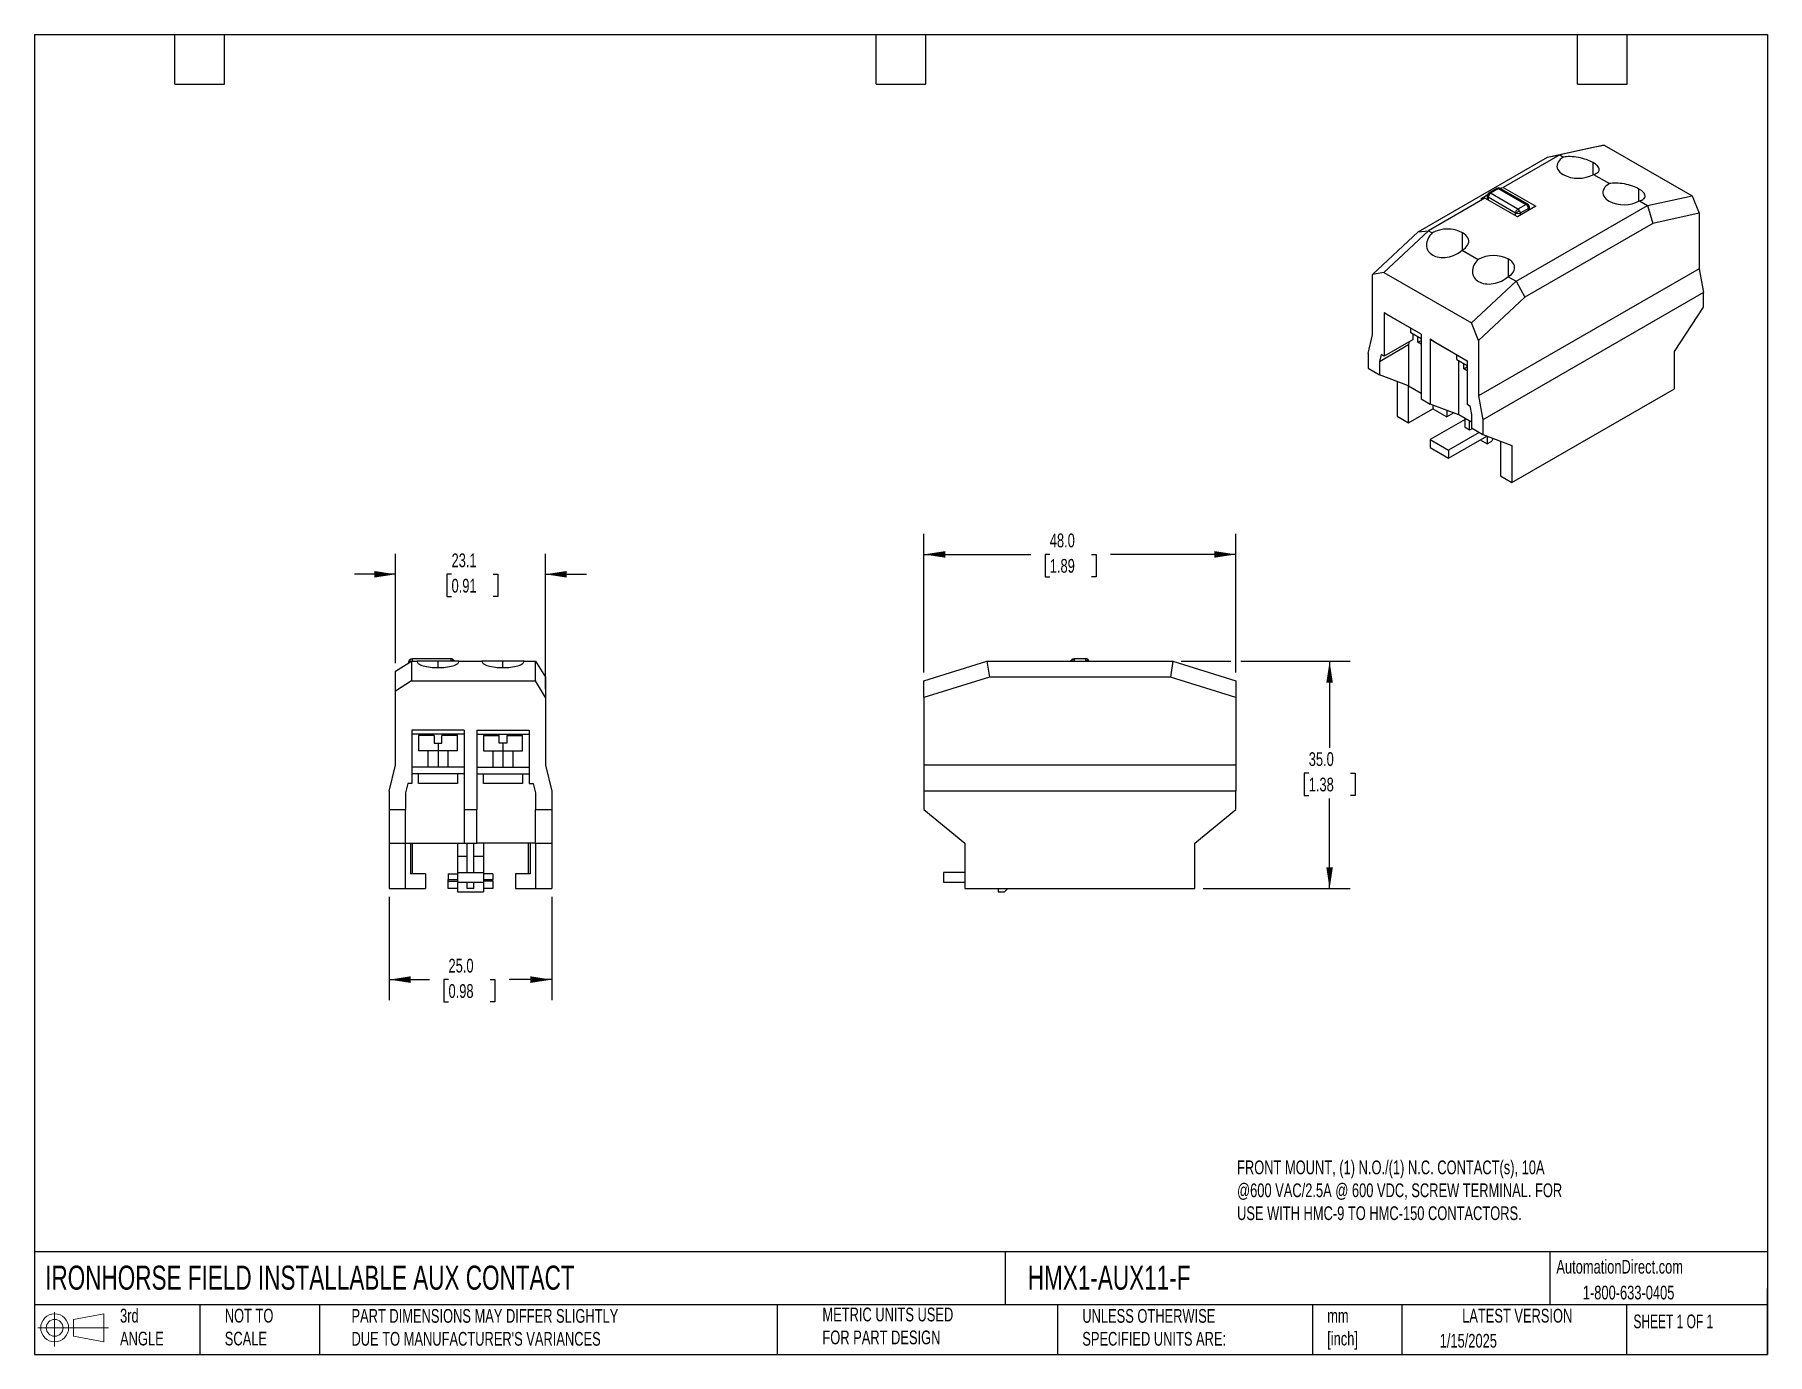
# Model space of a CAD drawing. Header units: millimetres. Extents: x 6 to 273, y 6 to 210.
import ezdxf

# ---------------------------------------------------------------- set-up
doc = ezdxf.new("R2010")
doc.units = ezdxf.units.MM
doc.linetypes.add('SLD-Solid', pattern=[0])
doc.layers.add('DIMENSIONS', color=140, linetype='SLD-Solid', lineweight=25)
doc.layers.add('TEXT', color=140, linetype='SLD-Solid', lineweight=25)
doc.layers.add('SLD-DEFPOINTS', color=7, linetype='Continuous')
doc.styles.add('SLDTEXTSTYLE0', font='TXT', dxfattribs={"width": 0.7})
doc.styles.add('SLDTEXTSTYLE1', font='TXT', dxfattribs={"width": 0.65})
doc.dimstyles.new('SLDDIMSTYLE0', dxfattribs={"dimtxt": 2.158008, "dimasz": 3.302, "dimexe": 0.18, "dimexo": 0.0625, "dimgap": 0.539502, "dimtad": 0, "dimtih": 1, "dimtoh": 1, "dimrnd": 1e-09, "dimzin": 4, "dimdsep": 46, "dimtxsty": 'SLDTEXTSTYLE0', "dimsah": 1, "dimcen": 0.09, "dimadec": 0, "dimazin": 1, "dimtfac": 1, "dimtofl": 0, "dimtmove": 0, "dimatfit": 3, "dimfxl": 1, "dimfrac": 2, "dimtolj": 1, "dimtzin": 12, "dimarcsym": 0})
doc.dimstyles.new('SLDDIMSTYLE1', dxfattribs={"dimtxt": 2.158008, "dimasz": 3.302, "dimexe": 0.18, "dimexo": 0.0625, "dimgap": 0.539502, "dimtad": 0, "dimtih": 1, "dimtoh": 1, "dimrnd": 1e-09, "dimzin": 12, "dimdsep": 46, "dimtxsty": 'SLDTEXTSTYLE0', "dimsah": 1, "dimcen": 0.09, "dimadec": 0, "dimazin": 3, "dimtfac": 1, "dimtmove": 0, "dimatfit": 3, "dimfxl": 1, "dimfrac": 2, "dimtolj": 1, "dimtzin": 12, "dimarcsym": 0})

# ---------------------------------------------------------------- blocks, each defined once
blk = doc.blocks.new('Block11')
at = {"color": 7, "linetype": 'SLD-Solid', "lineweight": 18}
for p, q in [((0, 2.88), (10.87, 2.88)), ((2.59, 5.31), (2.59, 0)), ((5.48, 4.17), (10.18, 5.03)), ((5.48, 1.6), (5.48, 4.17)), ((10.18, 5.03), (10.18, 0.73)), ((5.48, 1.6), (10.18, 0.73))]:
    blk.add_line(p, q, dxfattribs=at)
for radius in [2.15, 1.29]:
    blk.add_circle((2.59, 2.88), radius, dxfattribs=at)
blk = doc.blocks.new('Block12')
at = {"layer": 'SLD-DEFPOINTS'}
blk.add_blockref('Block11', (0, 0), dxfattribs=at)
blk = doc.blocks.new('_D')
at = {"layer": 'DIMENSIONS'}
for p, q in [((60.94, 76.79), (60.94, 60.87)), ((85.94, 76.79), (85.94, 60.87)), ((60.94, 64.05), (67.12, 64.05)), ((70.05, 64.05), (69.32, 64.05)), ((69.32, 64.05), (69.32, 60.62)), ((76.46, 64.05), (77.19, 64.05)), ((77.19, 64.05), (77.19, 60.62)), ((85.94, 64.05), (79.39, 64.05)), ((69.32, 60.62), (70.05, 60.62)), ((77.19, 60.62), (76.46, 60.62))]:
    blk.add_line(p, q, dxfattribs=at)
for points in [[(60.94, 64.05), (64.24, 63.54), (64.24, 64.56)], [(85.94, 64.05), (82.63, 64.56), (82.63, 63.54)]]:
    blk.add_solid(points, dxfattribs=at)
at = {"layer": 'DIMENSIONS', "char_height": 2.117, "attachment_point": 1, "style": 'SLDTEXTSTYLE0'}
for s, insert in [('25.0', (70.05, 67.26)), ('0.98', (70.05, 63.35))]:
    blk.add_mtext(s, dxfattribs=dict(at, insert=insert))
blk = doc.blocks.new('_D_1')
at = {"layer": 'DIMENSIONS'}
for p, q in [((61.91, 112.8), (61.91, 129.63)), ((84.96, 108.77), (84.96, 129.63)), ((61.91, 126.46), (55.56, 126.46)), ((70.52, 126.46), (69.8, 126.46)), ((69.8, 126.46), (69.8, 123.03)), ((76.94, 126.46), (77.66, 126.46)), ((77.66, 126.46), (77.66, 123.03)), ((84.96, 126.46), (91.31, 126.46)), ((69.8, 123.03), (70.52, 123.03)), ((77.66, 123.03), (76.94, 123.03))]:
    blk.add_line(p, q, dxfattribs=at)
for points in [[(61.91, 126.46), (58.61, 126.97), (58.61, 125.95)], [(84.96, 126.46), (88.26, 125.95), (88.26, 126.97)]]:
    blk.add_solid(points, dxfattribs=at)
at = {"layer": 'DIMENSIONS', "char_height": 2.117, "attachment_point": 1, "style": 'SLDTEXTSTYLE0'}
for s, insert in [('23.1', (70.52, 129.67)), ('0.91', (70.52, 125.76))]:
    blk.add_mtext(s, dxfattribs=dict(at, insert=insert))
blk = doc.blocks.new('_D_2')
at = {"layer": 'DIMENSIONS'}
for p, q in [((143.24, 111.33), (143.24, 132.7)), ((191.24, 111.33), (191.24, 132.7)), ((143.24, 129.52), (159.67, 129.52)), ((162.6, 129.52), (161.87, 129.52)), ((161.87, 129.52), (161.87, 126.09)), ((169.01, 129.52), (169.73, 129.52)), ((169.73, 129.52), (169.73, 126.09)), ((191.24, 129.52), (171.93, 129.52)), ((161.87, 126.09), (162.6, 126.09)), ((169.73, 126.09), (169.01, 126.09))]:
    blk.add_line(p, q, dxfattribs=at)
for points in [[(143.24, 129.52), (146.54, 129.01), (146.54, 130.03)], [(191.24, 129.52), (187.93, 130.03), (187.93, 129.01)]]:
    blk.add_solid(points, dxfattribs=at)
at = {"layer": 'DIMENSIONS', "char_height": 2.117, "attachment_point": 1, "style": 'SLDTEXTSTYLE0'}
for s, insert in [('48.0', (162.6, 132.73)), ('1.89', (162.6, 128.82))]:
    blk.add_mtext(s, dxfattribs=dict(at, insert=insert))
blk = doc.blocks.new('_D_3')
at = {"layer": 'DIMENSIONS'}
for p, q in [((182.81, 113.06), (190.47, 113.06)), ((192, 113.06), (208.85, 113.06)), ((205.67, 113.06), (205.67, 99.76)), ((202.46, 95.85), (201.74, 95.85)), ((201.74, 95.85), (201.74, 92.42)), ((208.88, 95.85), (209.6, 95.85)), ((209.6, 95.85), (209.6, 92.42)), ((201.74, 92.42), (202.46, 92.42)), ((205.67, 78.06), (205.67, 91.93)), ((209.6, 92.42), (208.88, 92.42)), ((186.21, 78.06), (208.85, 78.06))]:
    blk.add_line(p, q, dxfattribs=at)
for points in [[(205.67, 113.06), (205.16, 109.75), (206.18, 109.75)], [(205.67, 78.06), (206.18, 81.36), (205.16, 81.36)]]:
    blk.add_solid(points, dxfattribs=at)
at = {"layer": 'DIMENSIONS', "char_height": 2.117, "attachment_point": 1, "style": 'SLDTEXTSTYLE0'}
for s, insert in [('35.0', (202.46, 99.06)), ('1.38', (202.46, 95.15))]:
    blk.add_mtext(s, dxfattribs=dict(at, insert=insert))

msp = doc.modelspace()

# ---------------------------------------------------------------- linework, layer by layer
for p, q in [((239.212, 190.69), (246.234, 192.236)), ((247.958, 192.543), (241.099, 191.033)), ((246.234, 192.236), (247.958, 192.543)), ((247.958, 192.543), (261.455, 184.751)), ((219.315, 179.204), (239.212, 190.69)), ((241.099, 191.033), (232.402, 186.012)), ((239.212, 190.69), (241.099, 191.033)), ((241.099, 191.033), (241.692, 190.691)), ((246.216, 187.998), (246.216, 189.855)), ((246.286, 188.039), (248.763, 186.609)), ((229.574, 184.379), (220.876, 179.358)), ((228.927, 184.286), (229.938, 184.869)), ((229.574, 184.379), (228.927, 184.286)), ((234.584, 181.487), (229.574, 184.379)), ((229.912, 184.711), (229.912, 184.184)), ((234.301, 182.058), (230.059, 184.507)), ((230.059, 184.507), (230.059, 184.099)), ((231.435, 185.879), (230.162, 185.144)), ((231.685, 185.855), (230.412, 185.12)), ((234.655, 182.671), (230.412, 185.12)), ((231.685, 185.855), (235.928, 183.405)), ((231.819, 185.928), (232.402, 186.012)), ((236.178, 183.43), (231.935, 185.879)), ((232.402, 186.012), (237.413, 183.119)), ((253.287, 183.915), (253.287, 185.773)), ((254.596, 183.242), (261.455, 184.751)), ((261.455, 184.751), (262.533, 182.045)), ((234.301, 181.65), (234.301, 182.058)), ((234.373, 171.567), (254.596, 183.242)), ((237.413, 183.119), (234.584, 181.487)), ((235.928, 183.405), (234.655, 182.671)), ((236.281, 182.793), (235.009, 182.058)), ((235.009, 182.058), (235.009, 181.732)), ((236.281, 182.466), (236.281, 182.793)), ((236.428, 182.551), (236.428, 182.997)), ((253.357, 183.957), (254.596, 183.242)), ((254.596, 183.242), (255.413, 180.478)), ((262.533, 182.045), (255.413, 180.478)), ((262.533, 182.045), (262.533, 173.514)), ((212.293, 172.642), (219.315, 179.204)), ((220.876, 179.358), (214.017, 172.949)), ((219.315, 179.204), (220.876, 179.358)), ((220.876, 179.358), (221.469, 179.016)), ((226.134, 176.405), (226.134, 179.058)), ((255.413, 180.478), (235.711, 169.104)), ((226.063, 176.364), (228.54, 174.934)), ((262.533, 173.514), (228.592, 153.921)), ((233.205, 172.322), (233.205, 174.976)), ((262.533, 173.514), (263.222, 169.85)), ((214.017, 172.949), (212.293, 172.642)), ((212.293, 163.33), (212.293, 172.642)), ((214.017, 172.949), (227.514, 165.158)), ((227.514, 165.158), (234.373, 171.567)), ((233.134, 172.282), (234.373, 171.567)), ((234.373, 171.567), (235.711, 169.104)), ((235.711, 169.104), (228.592, 162.451)), ((263.222, 169.85), (229.281, 150.256)), ((263.222, 167.564), (263.222, 169.85)), ((219.753, 163.432), (214.06, 166.718)), ((214.06, 166.718), (214.06, 160.023)), ((214.485, 166.473), (214.06, 166.718)), ((219.753, 163.432), (214.485, 166.473)), ((258.767, 160.746), (263.222, 167.564)), ((211.603, 160.462), (212.293, 163.33)), ((218.162, 163.615), (218.162, 164.351)), ((219.753, 162.697), (218.162, 163.615)), ((218.515, 162.595), (218.515, 163.411)), ((219.24, 162.176), (219.24, 162.993)), ((219.753, 163.432), (219.753, 153.471)), ((228.592, 162.451), (227.514, 165.158)), ((211.603, 160.462), (211.603, 158.175)), ((213.371, 159.245), (217.826, 161.817)), ((213.619, 160.278), (213.371, 159.245)), ((214.06, 160.023), (213.619, 160.278)), ((218.515, 162.595), (214.06, 160.023)), ((217.932, 162.258), (217.826, 161.817)), ((217.826, 161.817), (217.826, 155.48)), ((219.24, 162.176), (219.753, 162.472)), ((219.753, 161.88), (219.24, 162.176)), ((221.132, 162.636), (226.824, 159.35)), ((221.132, 162.636), (221.132, 152.675)), ((221.556, 162.391), (221.132, 162.636)), ((221.556, 162.391), (226.824, 159.35)), ((225.233, 159.533), (225.233, 160.269)), ((228.592, 162.451), (228.592, 153.921)), ((258.767, 155.03), (258.767, 160.746)), ((211.603, 158.175), (213.371, 157.155)), ((213.371, 159.245), (213.371, 157.155)), ((225.233, 159.533), (226.824, 158.615)), ((225.586, 151), (225.586, 159.329)), ((226.311, 158.094), (226.311, 158.911)), ((226.311, 158.094), (226.824, 158.39)), ((226.824, 157.798), (226.311, 158.094)), ((226.824, 159.35), (226.824, 152.655)), ((217.826, 155.48), (213.371, 157.155)), ((216.058, 156.145), (216.058, 150.785)), ((217.826, 155.48), (219.753, 154.368)), ((217.826, 149.765), (217.826, 155.48)), ((233.736, 140.58), (258.767, 155.03)), ((219.753, 153.471), (221.132, 152.675)), ((225.586, 151), (221.132, 152.675)), ((221.574, 152.509), (221.574, 151.928)), ((226.824, 152.655), (227.265, 152.4)), ((227.265, 152.4), (227.513, 151.081)), ((228.592, 153.921), (229.281, 150.256)), ((216.058, 150.785), (217.826, 149.765)), ((217.826, 149.765), (221.574, 151.928)), ((226.523, 150.296), (221.149, 147.193)), ((221.574, 151.928), (223.73, 150.683)), ((223.73, 151.698), (223.73, 150.683)), ((224.795, 151.298), (223.73, 150.683)), ((227.513, 149.888), (225.586, 151)), ((226.523, 149.071), (226.523, 150.459)), ((227.23, 148.663), (227.23, 150.051)), ((227.513, 151.081), (227.513, 148.991)), ((229.281, 150.256), (229.281, 147.97)), ((221.149, 147.193), (223.978, 145.56)), ((221.149, 147.193), (221.149, 145.968)), ((228.716, 148.296), (223.978, 145.56)), ((223.978, 144.336), (229.882, 147.744)), ((227.23, 148.663), (226.523, 149.071)), ((227.656, 148.908), (227.23, 148.663)), ((227.513, 148.991), (229.281, 147.97)), ((228.857, 147.152), (229.917, 146.54)), ((229.281, 147.97), (233.736, 146.296)), ((229.917, 147.731), (229.917, 146.54)), ((229.917, 146.54), (230.624, 146.948)), ((230.624, 146.948), (230.87, 147.373)), ((231.968, 146.96), (231.968, 141.6)), ((221.149, 145.968), (223.978, 144.336)), ((223.978, 145.56), (223.978, 144.336)), ((233.736, 146.296), (233.736, 140.58)), ((231.968, 141.6), (233.736, 140.58)), ((61.911, 111.533), (64.35, 113.057)), ((63.936, 112.798), (63.936, 112.957)), ((64.19, 112.957), (64.082, 112.957)), ((64.35, 113.057), (64.35, 110.057)), ((64.35, 113.057), (65.187, 113.057)), ((70.436, 113.457), (64.436, 113.457)), ((68.436, 113.057), (65.187, 113.057)), ((71.684, 113.057), (68.436, 113.057)), ((68.436, 112.082), (68.436, 113.057)), ((70.789, 113.31), (70.536, 113.057)), ((71.684, 113.057), (75.187, 113.057)), ((78.436, 113.057), (75.187, 113.057)), ((81.684, 113.057), (78.436, 113.057)), ((78.436, 112.082), (78.436, 113.057)), ((81.684, 113.057), (83.437, 113.057)), ((83.437, 110.057), (83.437, 113.057)), ((83.437, 113.057), (84.961, 110.618)), ((143.235, 110.057), (152.935, 113.057)), ((152.935, 113.057), (181.535, 113.057)), ((152.935, 113.057), (153.304, 110.618)), ((166.335, 113.457), (166.335, 113.31)), ((168.135, 113.457), (166.335, 113.457)), ((168.489, 113.31), (168.235, 113.057)), ((181.535, 113.057), (181.167, 110.618)), ((181.535, 113.057), (191.235, 110.057)), ((61.911, 108.461), (61.911, 111.533)), ((64.35, 110.057), (61.911, 108.461)), ((64.35, 110.057), (83.437, 110.057)), ((84.961, 107.504), (83.437, 110.057)), ((84.961, 110.618), (84.961, 107.504)), ((153.304, 110.618), (143.235, 107.504)), ((143.235, 107.504), (143.235, 110.057)), ((181.167, 110.618), (153.304, 110.618)), ((191.235, 107.504), (181.167, 110.618)), ((191.235, 110.057), (191.235, 107.504)), ((61.911, 97.057), (61.911, 108.461)), ((84.961, 107.504), (84.961, 97.057)), ((143.235, 107.504), (143.235, 97.057)), ((191.235, 107.504), (191.235, 97.057)), ((72.461, 102.457), (64.411, 102.457)), ((64.411, 102.457), (64.411, 94.257)), ((72.461, 101.857), (64.411, 101.857)), ((65.436, 101.657), (65.436, 99.257)), ((67.836, 101.657), (65.436, 101.657)), ((67.836, 101.657), (67.836, 100.457)), ((69.036, 100.457), (69.036, 101.657)), ((71.436, 101.657), (69.036, 101.657)), ((71.436, 99.257), (71.436, 101.657)), ((72.461, 102.457), (72.461, 90.257)), ((74.411, 102.457), (82.461, 102.457)), ((74.411, 102.457), (74.411, 90.257)), ((74.411, 101.857), (82.461, 101.857)), ((75.436, 101.657), (75.436, 99.257)), ((75.436, 101.657), (77.836, 101.657)), ((77.836, 100.457), (77.836, 101.657)), ((79.036, 101.657), (79.036, 100.457)), ((79.036, 101.657), (81.436, 101.657)), ((81.436, 99.257), (81.436, 101.657)), ((82.461, 102.457), (82.461, 94.257)), ((68.436, 99.257), (65.436, 99.257)), ((66.886, 99.257), (66.886, 96.757)), ((67.836, 100.457), (68.436, 100.457)), ((68.436, 100.457), (68.436, 99.257)), ((68.436, 100.457), (69.036, 100.457)), ((71.436, 99.257), (68.436, 99.257)), ((68.436, 99.257), (68.436, 96.757)), ((69.986, 96.757), (69.986, 99.257)), ((75.436, 99.257), (78.436, 99.257)), ((76.886, 99.257), (76.886, 96.757)), ((78.436, 100.457), (77.836, 100.457)), ((78.436, 100.457), (78.436, 99.257)), ((79.036, 100.457), (78.436, 100.457)), ((78.436, 99.257), (81.436, 99.257)), ((78.436, 99.257), (78.436, 96.757)), ((79.986, 96.757), (79.986, 99.257)), ((60.936, 93.057), (61.911, 97.057)), ((72.461, 96.757), (64.411, 96.757)), ((74.411, 96.757), (82.461, 96.757)), ((84.961, 97.057), (85.936, 93.057)), ((191.235, 97.057), (143.235, 97.057)), ((143.235, 97.057), (143.235, 93.057)), ((191.235, 97.057), (191.235, 93.057)), ((63.787, 94.257), (63.436, 92.817)), ((64.411, 94.257), (63.787, 94.257)), ((72.461, 95.757), (64.411, 95.757)), ((65.436, 94.257), (65.436, 95.757)), ((71.436, 94.257), (65.436, 94.257)), ((71.436, 95.757), (71.436, 94.257)), ((74.411, 95.757), (82.461, 95.757)), ((75.436, 94.257), (75.436, 95.757)), ((81.436, 94.257), (75.436, 94.257)), ((81.436, 95.757), (81.436, 94.257)), ((82.461, 94.257), (83.085, 94.257)), ((83.085, 94.257), (83.436, 92.817)), ((60.936, 93.057), (60.936, 90.257)), ((63.436, 92.817), (63.436, 90.257)), ((83.436, 92.817), (83.436, 90.257)), ((85.936, 93.057), (85.936, 90.257)), ((191.235, 93.057), (143.235, 93.057)), ((143.235, 93.057), (143.235, 90.257)), ((191.235, 90.257), (191.235, 93.057)), ((60.936, 90.257), (60.936, 85.057)), ((60.936, 90.257), (63.436, 90.257)), ((63.436, 85.057), (63.436, 90.257)), ((72.461, 90.257), (74.411, 90.257)), ((72.461, 90.257), (72.461, 85.057)), ((74.411, 85.057), (74.411, 90.257)), ((83.436, 90.257), (85.936, 90.257)), ((83.436, 85.057), (83.436, 90.257)), ((85.936, 90.257), (85.936, 85.057)), ((143.235, 90.257), (149.535, 85.057)), ((184.935, 85.057), (191.235, 90.257)), ((60.936, 85.057), (63.436, 85.057)), ((60.936, 85.057), (60.936, 78.057)), ((63.436, 85.057), (72.461, 85.057)), ((63.436, 78.057), (63.436, 85.057)), ((64.186, 85.057), (64.186, 80.357)), ((64.486, 80.357), (64.486, 85.057)), ((71.436, 85.057), (71.436, 83.057)), ((71.436, 83.057), (71.436, 80.557)), ((71.436, 83.057), (72.936, 83.057)), ((72.461, 85.057), (74.411, 85.057)), ((72.936, 80.557), (72.936, 85.057)), ((73.936, 80.557), (73.936, 85.057)), ((73.936, 83.057), (75.436, 83.057)), ((83.436, 85.057), (74.411, 85.057)), ((75.436, 85.057), (75.436, 83.057)), ((75.436, 83.057), (75.436, 80.557)), ((82.386, 80.357), (82.386, 85.057)), ((82.685, 80.357), (82.685, 85.057)), ((83.436, 85.057), (85.936, 85.057)), ((83.436, 85.057), (83.436, 78.057)), ((85.936, 85.057), (85.936, 78.057)), ((149.535, 85.057), (149.535, 78.057)), ((184.935, 78.057), (184.935, 85.057)), ((66.486, 80.357), (64.186, 80.357)), ((66.486, 80.357), (66.486, 78.057)), ((69.986, 80.357), (71.436, 80.357)), ((69.986, 80.357), (69.986, 79.457)), ((71.436, 80.557), (71.436, 79.057)), ((71.436, 80.557), (75.436, 80.557)), ((75.436, 80.557), (75.436, 79.057)), ((76.886, 80.357), (75.436, 80.357)), ((76.886, 80.357), (76.886, 79.457)), ((80.386, 80.357), (80.386, 78.057)), ((82.685, 80.357), (80.386, 80.357)), ((146.235, 80.557), (146.235, 79.057)), ((149.535, 80.557), (146.235, 80.557)), ((60.936, 78.057), (63.436, 78.057)), ((63.436, 78.057), (66.486, 78.057)), ((69.986, 79.457), (71.436, 79.457)), ((69.986, 79.207), (69.986, 79.457)), ((69.986, 79.207), (71.436, 79.207)), ((69.986, 78.057), (69.986, 79.207)), ((71.436, 78.057), (69.986, 78.057)), ((71.436, 79.057), (75.436, 79.057)), ((71.436, 79.057), (71.436, 77.557)), ((71.436, 77.557), (75.436, 77.557)), ((72.936, 78.057), (72.936, 79.057)), ((73.936, 78.057), (72.936, 78.057)), ((73.936, 78.057), (73.936, 79.057)), ((75.436, 79.457), (76.886, 79.457)), ((76.886, 79.207), (75.436, 79.207)), ((75.436, 79.057), (75.436, 77.557)), ((76.886, 78.057), (75.436, 78.057)), ((76.886, 79.207), (76.886, 79.457)), ((76.886, 79.207), (76.886, 78.057)), ((80.386, 78.057), (83.436, 78.057)), ((83.436, 78.057), (85.936, 78.057)), ((146.235, 79.057), (149.535, 79.057)), ((149.535, 78.057), (184.935, 78.057)), ((154.635, 78.057), (154.635, 77.557)), ((154.635, 77.557), (155.635, 77.557)), ((155.635, 77.557), (156.135, 78.057))]:
    msp.add_line(p, q)
at = {"flags": 128}
for points in [[(241.692, 190.691), (241.418, 190.523), (241.182, 190.336), (240.987, 190.134), (240.837, 189.92), (240.733, 189.697), (240.678, 189.468), (240.672, 189.238), (240.715, 189.008), (240.806, 188.783), (240.945, 188.566), (241.129, 188.361), (241.355, 188.171), (241.62, 187.998)], [(248.763, 186.609), (248.489, 186.441), (248.253, 186.254), (248.058, 186.052), (247.908, 185.838), (247.804, 185.615), (247.749, 185.386), (247.743, 185.155), (247.786, 184.926), (247.877, 184.701), (248.016, 184.484), (248.2, 184.279), (248.426, 184.089), (248.691, 183.915)], [(234.905, 182.407), (234.831, 182.364), (234.751, 182.318), (234.666, 182.269), (234.582, 182.22), (234.5, 182.173), (234.424, 182.129), (234.357, 182.09), (234.301, 182.058)], [(226.063, 176.364), (226.337, 176.533), (226.573, 176.719), (226.768, 176.921), (226.918, 177.135), (227.021, 177.358), (227.077, 177.587), (227.083, 177.818), (227.04, 178.048), (226.948, 178.272), (226.809, 178.489), (226.625, 178.694), (226.399, 178.885), (226.134, 179.058)], [(233.134, 172.282), (233.408, 172.451), (233.644, 172.637), (233.839, 172.839), (233.989, 173.053), (234.092, 173.276), (234.148, 173.505), (234.154, 173.736), (234.111, 173.965), (234.019, 174.19), (233.88, 174.407), (233.697, 174.612), (233.47, 174.803), (233.205, 174.976)]]:
    msp.add_lwpolyline(points, dxfattribs=at)
for centre, radius, start, end in [((243.914, 192.389), 4.955, 242.41992, 298.59802), ((230.412, 184.711), 0.5, 120.06266, 180.01786), ((230.371, 184.66), 0.461, 84.81742, 173.64866), ((230.163, 184.736), 0.251, 185.6948, 245.62534), ((231.685, 185.446), 0.5, 59.86052, 119.99731), ((231.539, 185.65), 0.251, 54.38183, 114.31395), ((234.273, 182.059), 0.721, 28.85561, 58.04533), ((236.074, 183.201), 0.251, 65.68605, 125.61817), ((235.928, 182.997), 0.5, 0, 59.99462), ((235.904, 183.059), 0.461, 324.81491, 53.64876), ((250.985, 188.307), 4.955, 242.41992, 298.59802), ((223.84, 174.666), 4.955, 62.41992, 118.59802), ((230.911, 170.584), 4.955, 62.41992, 118.59802), ((64.524, 113.019), 0.446, 101.42175, 188.04947), ((70.436, 112.957), 0.5, 45, 90), ((166.285, 112.824), 0.489, 84.15166, 151.57875), ((168.135, 112.957), 0.5, 45, 90)]:
    msp.add_arc(centre, radius, start, end)
for points, knots in [([(246.216, 189.855), (245.95, 190.009), (245.615, 190.164), (244.843, 190.438), (244.407, 190.555), (243.529, 190.717), (243.09, 190.762), (242.308, 190.775), (241.966, 190.745), (241.692, 190.691)], [0, 0, 0, 0, 0.25, 0.25, 0.5, 0.5, 0.75, 0.75, 1, 1, 1, 1]), ([(246.286, 188.039), (246.544, 188.102), (246.773, 188.198), (247.089, 188.453), (247.174, 188.613), (247.161, 188.965), (247.062, 189.157), (246.722, 189.525), (246.483, 189.701), (246.216, 189.855)], [0, 0, 0, 0, 0.25, 0.25, 0.5, 0.5, 0.75, 0.75, 1, 1, 1, 1]), ([(253.287, 185.773), (253.021, 185.927), (252.686, 186.082), (251.914, 186.356), (251.478, 186.473), (250.6, 186.635), (250.161, 186.68), (249.379, 186.693), (249.038, 186.663), (248.763, 186.609)], [0, 0, 0, 0, 0.25, 0.25, 0.5, 0.5, 0.75, 0.75, 1, 1, 1, 1]), ([(230.412, 185.12), (230.32, 185.066), (230.228, 184.969), (230.097, 184.742), (230.059, 184.614), (230.059, 184.507)], [0, 0, 0, 0, 0.5, 0.5, 1, 1, 1, 1]), ([(230.162, 185.144), (230.162, 185.144), (230.188, 185.174), (230.277, 185.177), (230.367, 185.139), (230.412, 185.12)], [0, 0, 0, 0, 0.003494, 0.501747, 1, 1, 1, 1]), ([(253.357, 183.957), (253.615, 184.02), (253.844, 184.116), (254.16, 184.371), (254.246, 184.531), (254.232, 184.883), (254.133, 185.075), (253.793, 185.443), (253.554, 185.619), (253.287, 185.773)], [0, 0, 0, 0, 0.25, 0.25, 0.5, 0.5, 0.75, 0.75, 1, 1, 1, 1]), ([(234.301, 182.058), (234.301, 182.165), (234.34, 182.293), (234.47, 182.52), (234.562, 182.617), (234.655, 182.671)], [0, 0, 0, 0, 0.5, 0.5, 1, 1, 1, 1]), ([(235.009, 182.058), (234.916, 182.005), (234.786, 181.974), (234.524, 181.974), (234.394, 182.005), (234.301, 182.058)], [0, 0, 0, 0, 0.5, 0.5, 1, 1, 1, 1]), ([(236.281, 182.793), (236.281, 182.9), (236.243, 183.028), (236.112, 183.255), (236.02, 183.352), (235.928, 183.405)], [0, 0, 0, 0, 0.5, 0.5, 1, 1, 1, 1]), ([(221.469, 179.016), (221.21, 178.763), (220.982, 178.463), (220.665, 177.816), (220.58, 177.469), (220.593, 176.808), (220.692, 176.496), (221.032, 175.973), (221.272, 175.763), (221.538, 175.609)], [0, 0, 0, 0, 0.25, 0.25, 0.5, 0.5, 0.75, 0.75, 1, 1, 1, 1]), ([(221.538, 175.609), (221.805, 175.455), (222.139, 175.334), (222.911, 175.215), (223.347, 175.218), (224.225, 175.365), (224.664, 175.508), (225.446, 175.886), (225.788, 176.12), (226.063, 176.364)], [0, 0, 0, 0, 0.25, 0.25, 0.5, 0.5, 0.75, 0.75, 1, 1, 1, 1]), ([(228.54, 174.934), (228.281, 174.681), (228.053, 174.381), (227.736, 173.734), (227.651, 173.387), (227.664, 172.726), (227.763, 172.414), (228.104, 171.891), (228.343, 171.681), (228.609, 171.527)], [0, 0, 0, 0, 0.25, 0.25, 0.5, 0.5, 0.75, 0.75, 1, 1, 1, 1]), ([(228.609, 171.527), (228.876, 171.373), (229.21, 171.252), (229.982, 171.133), (230.418, 171.136), (231.296, 171.283), (231.735, 171.425), (232.517, 171.804), (232.859, 172.038), (233.134, 172.282)], [0, 0, 0, 0, 0.25, 0.25, 0.5, 0.5, 0.75, 0.75, 1, 1, 1, 1]), ([(63.936, 112.957), (63.936, 113.088), (63.99, 113.218), (64.175, 113.403), (64.305, 113.457), (64.436, 113.457)], [0, 0, 0, 0, 0.5, 0.5, 1, 1, 1, 1]), ([(64.436, 113.457), (64.436, 113.449), (64.436, 113.434), (64.436, 113.318), (64.436, 113.184), (64.436, 113.088), (64.436, 113.057)], [0, 0, 0, 0, 0.2875733, 0.5751465, 0.8627198, 1, 1, 1, 1]), ([(65.187, 113.057), (65.199, 112.94), (65.279, 112.815), (65.608, 112.575), (65.858, 112.46), (66.488, 112.271), (66.867, 112.198), (67.653, 112.103), (68.059, 112.082), (68.436, 112.082)], [0, 0, 0, 0, 0.25, 0.25, 0.5, 0.5, 0.75, 0.75, 1, 1, 1, 1]), ([(68.436, 112.082), (68.813, 112.082), (69.218, 112.103), (70.005, 112.198), (70.383, 112.271), (71.013, 112.46), (71.263, 112.575), (71.593, 112.815), (71.673, 112.94), (71.684, 113.057)], [0, 0, 0, 0, 0.25, 0.25, 0.5, 0.5, 0.75, 0.75, 1, 1, 1, 1]), ([(70.436, 113.057), (70.436, 113.088), (70.436, 113.184), (70.436, 113.318), (70.436, 113.434), (70.436, 113.449), (70.436, 113.457)], [0, 0, 0, 0, 0.1372802, 0.4248535, 0.7124267, 1, 1, 1, 1]), ([(70.789, 113.31), (70.811, 113.286), (70.855, 113.237), (70.901, 113.15), (70.917, 113.087), (70.925, 113.057)], [0, 0, 0, 0, 0.3362669, 0.6725338, 1, 1, 1, 1]), ([(75.187, 113.057), (75.199, 112.94), (75.279, 112.815), (75.608, 112.575), (75.858, 112.46), (76.488, 112.271), (76.867, 112.198), (77.653, 112.103), (78.059, 112.082), (78.436, 112.082)], [0, 0, 0, 0, 0.25, 0.25, 0.5, 0.5, 0.75, 0.75, 1, 1, 1, 1]), ([(78.436, 112.082), (78.813, 112.082), (79.218, 112.103), (80.005, 112.198), (80.383, 112.271), (81.013, 112.46), (81.263, 112.575), (81.593, 112.815), (81.673, 112.94), (81.684, 113.057)], [0, 0, 0, 0, 0.25, 0.25, 0.5, 0.5, 0.75, 0.75, 1, 1, 1, 1]), ([(165.855, 113.057), (165.86, 113.088), (165.873, 113.184), (165.975, 113.318), (166.138, 113.434), (166.27, 113.449), (166.335, 113.457)], [0, 0, 0, 0, 0.13728023, 0.42485349, 0.71242674, 1, 1, 1, 1]), ([(166.335, 113.31), (166.335, 113.286), (166.335, 113.237), (166.335, 113.15), (166.335, 113.087), (166.335, 113.057)], [0, 0, 0, 0, 0.3362669, 0.6725338, 1, 1, 1, 1]), ([(168.135, 113.057), (168.135, 113.088), (168.135, 113.184), (168.135, 113.318), (168.135, 113.434), (168.135, 113.449), (168.135, 113.457)], [0, 0, 0, 0, 0.1372802, 0.4248535, 0.7124267, 1, 1, 1, 1]), ([(168.489, 113.31), (168.511, 113.286), (168.554, 113.237), (168.601, 113.15), (168.617, 113.087), (168.625, 113.057)], [0, 0, 0, 0, 0.3362669, 0.6725338, 1, 1, 1, 1])]:
    msp.add_open_spline(points, degree=3, knots=knots)
for points in [[(231.935, 185.879), (231.87, 185.917), (231.778, 185.908), (231.685, 185.855)], [(234.905, 182.407), (234.97, 182.293), (235.009, 182.165), (235.009, 182.058)], [(236.428, 182.997), (236.428, 182.921), (236.374, 182.846), (236.281, 182.793)], [(64.082, 112.957), (63.99, 112.957), (63.936, 112.957), (63.936, 112.957)]]:
    msp.add_open_spline(points, degree=3)
at = {"layer": 'TEXT'}
for p, q in [((6.35, 209.55), (273.05, 209.55)), ((6.35, 209.55), (6.35, 6.35)), ((27.94, 201.93), (27.94, 209.55)), ((35.56, 201.93), (35.56, 209.55)), ((135.89, 201.93), (135.89, 209.55)), ((143.51, 201.93), (143.51, 209.55)), ((243.84, 201.93), (243.84, 209.55)), ((251.46, 201.93), (251.46, 209.55)), ((273.05, 209.55), (273.05, 6.35)), ((27.94, 201.93), (35.56, 201.93)), ((135.89, 201.93), (143.51, 201.93)), ((243.84, 201.93), (251.46, 201.93)), ((273.05, 22.126), (6.35, 22.126)), ((155.759, 22.126), (155.759, 13.97)), ((239.575, 22.126), (239.575, 13.97)), ((273.05, 6.35), (273.05, 16.51)), ((273.05, 13.97), (6.35, 13.97)), ((31.75, 13.97), (31.75, 6.35)), ((50.212, 13.97), (50.212, 6.35)), ((120.646, 13.97), (120.646, 6.35)), ((163.78, 13.97), (163.78, 6.35)), ((203.024, 13.97), (203.024, 6.35)), ((216.812, 13.97), (216.812, 6.35)), ((251.349, 13.97), (251.349, 6.35)), ((6.35, 6.35), (273.05, 6.35))]:
    msp.add_line(p, q, dxfattribs=at)

# ---------------------------------------------------------------- block references
at = {"layer": 'SLD-DEFPOINTS'}
msp.add_blockref('Block12', (6.838, 7.554), dxfattribs=at)

# ---------------------------------------------------------------- texts
at = {"layer": 'TEXT'}
for s, insert, char_height, attachment_point, style in [('FRONT MOUNT, (1) N.O./(1) N.C. CONTACT(s), 10A ^J@600 VAC/2.5A @ 600 VDC, SCREW TERMINAL. FOR ^JUSE WITH HMC-9 TO HMC-150 CONTACTORS.', (191.427, 36.2), 2.116667, 1, 'SLDTEXTSTYLE0'), ('IRONHORSE FIELD INSTALLABLE AUX CONTACT', (7.966, 20.011), 3.70417, 1, 'SLDTEXTSTYLE0'), ('HMX1-AUX11-F', (159.208, 20.011), 3.70417, 1, 'SLDTEXTSTYLE0'), ('AutomationDirect.com', (240.577, 20.902), 2.11667, 1, 'SLDTEXTSTYLE0'), ('1-800-633-0405', (244.644, 16.924), 2.11667, 1, 'SLDTEXTSTYLE0'), ('3rd^JANGLE', (19.496, 13.367), 2.1167, 1, 'SLDTEXTSTYLE0'), ('NOT TO^JSCALE', (35.615, 13.367), 2.11667, 1, 'SLDTEXTSTYLE0'), ("PART DIMENSIONS MAY DIFFER SLIGHTLY ^JDUE TO MANUFACTURER'S VARIANCES", (55.119, 13.33), 2.11667, 1, 'SLDTEXTSTYLE0'), ('METRIC UNITS USED ^JFOR PART DESIGN', (127.604, 13.546), 2.11667, 1, 'SLDTEXTSTYLE0'), ('UNLESS OTHERWISE ^JSPECIFIED UNITS ARE:', (167.608, 13.331), 2.11667, 1, 'SLDTEXTSTYLE0'), ('LATEST VERSION', (234.552, 13.364), 2.11667, 2, 'SLDTEXTSTYLE0'), ('mm^J[inch]', (205.299, 13.36), 2.1167, 1, 'SLDTEXTSTYLE0'), ('SHEET 1 OF 1', (252.441, 12.483), 2.11667, 1, 'SLDTEXTSTYLE1'), ('1/15/2025', (222.613, 9.503), 2.1167, 1, 'SLDTEXTSTYLE0')]:
    msp.add_mtext(s, dxfattribs=dict(at, insert=insert, char_height=char_height, attachment_point=attachment_point, style=style))

# ---------------------------------------------------------------- dimensions: what is measured, and where the dimension line sits
at = {"layer": 'DIMENSIONS'}
for base, p1, p2, dimstyle, picture, middle in [((191.235, 129.52), (143.235, 110.057), (191.235, 110.057), 'SLDDIMSTYLE0', '_D_2', (165.803, 129.52)), ((84.961, 126.46), (61.911, 111.533), (84.961, 107.504), 'SLDDIMSTYLE1', '_D_1', (73.73, 126.46)), ((60.936, 64.049), (85.936, 78.057), (60.936, 78.057), 'SLDDIMSTYLE0', '_D', (73.255, 64.049))]:
    dim = msp.add_linear_dim(base=base, p1=p1, p2=p2, dimstyle=dimstyle, dxfattribs=at)
    dim.commit()
    dim.dimension.update_dxf_attribs({"geometry": picture, "text_midpoint": middle, "dimtype": 160})
dim = msp.add_linear_dim(base=(205.67, 78.057), p1=(181.535, 113.057), p2=(184.935, 78.057), angle=90, dimstyle='SLDDIMSTYLE0', dxfattribs=at)
dim.commit()
dim.dimension.update_dxf_attribs({"geometry": '_D_3', "text_midpoint": (205.67, 95.848), "dimtype": 160})

doc.saveas('drawing.dxf')
